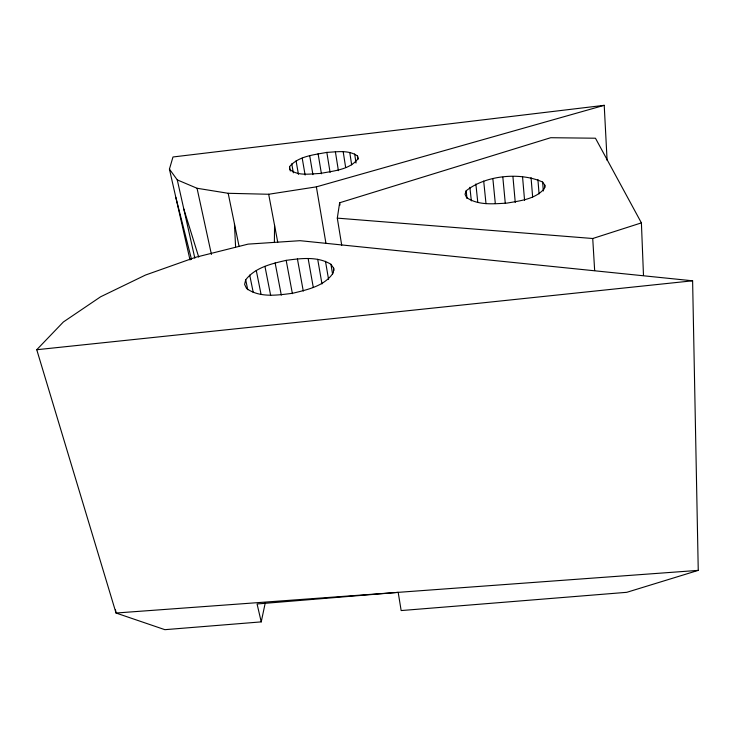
<?xml version="1.0" encoding="UTF-8"?>
<svg xmlns="http://www.w3.org/2000/svg" width="735" height="735" viewBox="0 0 735 735"><rect width="100%" height="100%" fill="white"/><g stroke="black" fill="none" stroke-linecap="round" stroke-linejoin="round"><path stroke-width="1.1" d="M274.385 242.559L274.559 225.36M333.653 268.146L333.378 272.63C324.723 286.191 307.184 289.7 292.603 293.293C277.499 295.167 259.731 298.042 246.574 288.497L244.608 284.39L245.701 279.805C255.22 267.402 271.702 263.7 286.172 260.355C300.909 258.398 317.603 256.129 330.934 264.288L333.653 268.146L334.021 270.361M544.828 185.202L544.313 188.702C535.227 199.314 519.875 200.83 506.911 203.117C493.534 203.852 478.209 205.589 466.596 197.54L465.025 194.297L466.165 190.797C485.513 175.288 520.187 171.843 542.623 182.059L544.828 185.202L545.003 187.443M341.729 245.279L337.301 218.13L339.653 202.759L550.726 137.711L595.46 138.217L641.398 222.88L643.492 275.533M261.228 621.883L257.075 603.977L398.186 592.355L401.154 610.564L626.762 592.318L698.25 570.378L692.609 280.798L300.055 240.685L248.099 244.121L195.418 257.342L145.512 275.037L100.621 296.784L63.366 321.985L36.75 349.722L116.029 613.018L164.879 629.674L261.228 621.883L265.252 602.911M190.016 259.96L169.427 169.133L172.982 156.978L604.216 105.325L607.101 160.34M289.535 166.661C298.447 156.059 314.038 154.855 326.827 152.384C336.906 151.934 348.813 149.674 357.513 156.031L358.092 158.585C349.777 169.978 333.267 170.832 320.442 173.46C310.39 173.736 297.895 176.455 289.636 169.289L289.535 166.661L290.316 171.034M337.301 218.13L592.732 238.508L641.398 222.88M169.427 169.133L177.273 179.891L197.044 188.261L228.181 193.296L268.679 194.26L316.372 186.855L604.216 105.325M36.75 349.722L692.609 280.798M698.25 570.378L116.029 613.018L115.459 609.627M183.796 208.96L198.716 257.075M175.83 197.375L191.513 259.391M177.273 179.891L194.839 258.16M197.044 188.261L211.441 254.457M228.181 193.296L239.059 246.271M245.701 279.805L247.741 289.7M249.707 275.065L253.263 292.53M256.276 270.489L260.989 293.991M264.94 266.346L270.673 295.507M275.129 262.9L281.303 295.13M268.679 194.26L277.747 242.238M286.172 260.355L292.401 293.669M297.409 258.867L303.279 291.097M291.749 163.804L293.357 172.826M308.14 258.509L313.294 287.486M296.076 160.892L298.447 174.36M317.704 259.326L321.985 283.958M302.204 158.144L305.126 175.059M325.476 261.292L328.554 279.309M330.934 264.288L332.597 274.173M316.372 186.855L325.963 243.414M309.701 155.71L312.917 174.654M318.09 153.753L321.425 173.791M326.827 152.384L330.098 172.431M339.653 202.759L340.02 205.028M335.38 151.695L338.403 170.667M343.19 151.741L345.643 167.405M349.768 152.503L351.67 164.879M354.656 153.964L356.034 163.014M357.513 156.031L358.009 159.32M466.165 190.797L467.019 198.533M469.876 187.278L471.346 200.921M475.857 183.97L477.75 201.96M483.694 181.086L486 203.659M492.873 178.789L495.316 203.586M502.823 177.218L505.267 203.154M512.92 176.483L515.263 202.474M522.53 176.62L524.588 200.444M531.047 177.64L532.654 197.026M537.91 179.487L539.067 193.902M542.623 182.059L543.321 190.99M592.732 238.508L594.661 270.581M234.456 223.853L235.586 246.776"/></g></svg>
